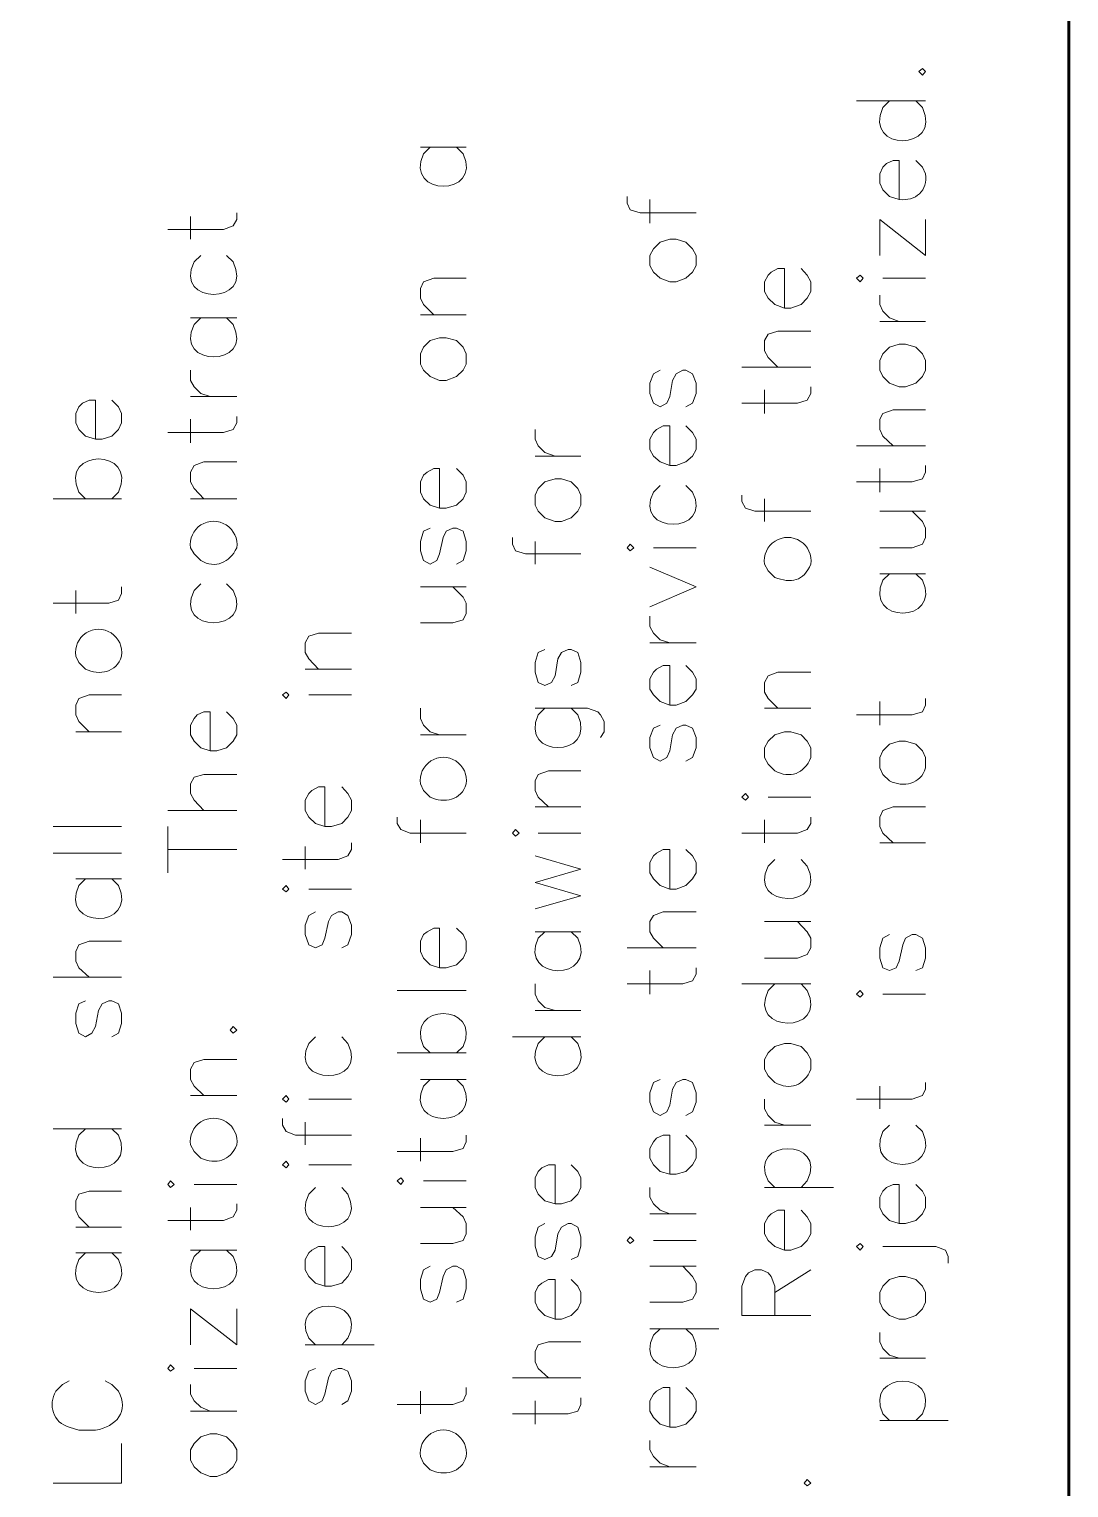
# Model space of a CAD drawing. Header units: inches. Extents: x 5 to 516, y -193 to 129.
# Drawn here: x 377.496 to 379.068, y -34.752 to -32.547 of the extents above; entities that cross this region are included whole.
import ezdxf

# ---------------------------------------------------------------- set-up
doc = ezdxf.new("R2010")
doc.units = ezdxf.units.IN
doc.header["$MEASUREMENT"] = 0
doc.layers.add('PDF5_Geometry', color=7, linetype='Continuous')

msp = doc.modelspace()

# ---------------------------------------------------------------- linework, layer by layer
at = {"layer": 'PDF5_Geometry', "lineweight": 60}
msp.add_lwpolyline([(379.067698, -46.9256782), (379.067698, -16.9256758), (334.0676944, -16.9256758), (334.0676944, -46.9256782)], dxfattribs=at)
at = {"layer": 'PDF5_Geometry', "lineweight": 15}
for points in [[(378.8410312, -32.6112318), (378.8465868, -32.6167874), (378.8510312, -32.6112318), (378.8465868, -32.6067874)], [(378.8110313, -32.8045652), (378.8110313, -32.7456763), (378.8021424, -32.7456763), (378.7921424, -32.7501208), (378.7865869, -32.7556763), (378.7821424, -32.7656763), (378.7821424, -32.7801208), (378.7865869, -32.7901208), (378.7965869, -32.8001208)], [(378.4343647, -32.9045646), (378.4399202, -32.9145646), (378.4499202, -32.9234534), (378.4643647, -32.929009), (378.4743647, -32.929009), (378.4888091, -32.9234534), (378.4988091, -32.9145646), (378.5043647, -32.9045646), (378.5043647, -32.889009), (378.4988091, -32.879009), (378.4888091, -32.869009), (378.4743647, -32.8645645), (378.4643647, -32.8645645), (378.4499202, -32.869009), (378.4399202, -32.879009), (378.4343647, -32.889009)], [(378.7521423, -32.9290091), (378.7565867, -32.9234536), (378.7521423, -32.9190091), (378.7465867, -32.9234536)], [(378.087698, -33.0534542), (378.0921424, -33.0623431), (378.1021424, -33.0723431), (378.1165869, -33.0778986), (378.1265869, -33.0778986), (378.1421424, -33.0723431), (378.1521424, -33.0623431), (378.1565869, -33.0534542), (378.1565869, -33.0378986), (378.1521424, -33.0278986), (378.1421424, -33.0178986), (378.1265869, -33.0134542), (378.1165869, -33.0134542), (378.1021424, -33.0178986), (378.0921424, -33.0278986), (378.087698, -33.0378986)], [(378.7821425, -33.0623427), (378.7865869, -33.0723427), (378.7965869, -33.0823427), (378.8110314, -33.0878983), (378.8210314, -33.0878983), (378.8365869, -33.0823427), (378.8465869, -33.0723427), (378.8510314, -33.0623427), (378.8510314, -33.0478983), (378.8465869, -33.0378983), (378.8365869, -33.0278983), (378.8210314, -33.0234538), (378.8110314, -33.0234538), (378.7965869, -33.0278983), (378.7865869, -33.0378983), (378.7821425, -33.0478983)], [(378.2610313, -33.2667868), (378.2654758, -33.2756756), (378.2754758, -33.2856756), (378.2910313, -33.2912312), (378.3010313, -33.2912312), (378.3154758, -33.2856756), (378.3254758, -33.2756756), (378.3299202, -33.2667868), (378.3299202, -33.2512312), (378.3254758, -33.2412312), (378.3154758, -33.2312312), (378.3010313, -33.2267868), (378.2910313, -33.2267868), (378.2754758, -33.2312312), (378.2654758, -33.2412312), (378.2610313, -33.2512312)], [(378.4043645, -33.3356762), (378.4099201, -33.3312318), (378.4043645, -33.3256762), (378.3999201, -33.3312318)], [(377.8843644, -33.5590095), (377.8888089, -33.553454), (377.8843644, -33.5490095), (377.8788089, -33.553454)], [(378.5788089, -33.7123423), (378.5832534, -33.7078979), (378.5788089, -33.7023423), (378.5732534, -33.7078979)], [(378.2310311, -33.7667868), (378.2365867, -33.7623424), (378.2310311, -33.7567868), (378.2265867, -33.7623424)], [(377.8843644, -33.8512312), (377.8888089, -33.8467868), (377.8843644, -33.8412312), (377.8788089, -33.8467868)], [(378.7521423, -34.0101204), (378.7565867, -34.005676), (378.7521423, -34.0001204), (378.7465867, -34.005676)], [(377.79992, -34.0601207), (377.8043645, -34.0645651), (377.80992, -34.0601207), (377.8043645, -34.0545651)], [(377.8843644, -34.1690096), (377.8888089, -34.1645652), (377.8843644, -34.1590096), (377.8788089, -34.1645652)], [(377.8843644, -34.2678979), (377.8888089, -34.2634535), (377.8843644, -34.2578979), (377.8788089, -34.2634535)], [(377.70992, -34.2978989), (377.7154756, -34.2934545), (377.70992, -34.2878989), (377.7054756, -34.2934545)], [(378.0576978, -34.2934536), (378.0621422, -34.287898), (378.0576978, -34.2834536), (378.0521422, -34.287898)], [(378.4043645, -34.3823422), (378.4099201, -34.3778978), (378.4043645, -34.3723422), (378.3999201, -34.3778978)], [(378.7521423, -34.3923429), (378.7565867, -34.3867874), (378.7521423, -34.3823429), (378.7465867, -34.3867874)], [(378.7821425, -34.471232), (378.7865869, -34.481232), (378.7965869, -34.491232), (378.8110314, -34.4967876), (378.8210314, -34.4967876), (378.8365869, -34.491232), (378.8465869, -34.481232), (378.8510314, -34.471232), (378.8510314, -34.4567876), (378.8465869, -34.4467876), (378.8365869, -34.4367876), (378.8210314, -34.4323431), (378.8110314, -34.4323431), (378.7965869, -34.4367876), (378.7865869, -34.4467876), (378.7821425, -34.4567876)], [(377.70992, -34.5756767), (377.7154756, -34.5712323), (377.70992, -34.5656767), (377.7054756, -34.5712323)], [(377.7399202, -34.7101203), (377.7454757, -34.7201203), (377.7554757, -34.7290091), (377.7699202, -34.7345647), (377.7799202, -34.7345647), (377.7943646, -34.7290091), (377.8043646, -34.7201203), (377.8099202, -34.7101203), (377.8099202, -34.6945647), (377.8043646, -34.6845647), (377.7943646, -34.6745647), (377.7799202, -34.6701202), (377.7699202, -34.6701202), (377.7554757, -34.6745647), (377.7454757, -34.6845647), (377.7399202, -34.6945647)], [(378.6676979, -34.7445656), (378.6721423, -34.74901), (378.6776979, -34.7445656), (378.6721423, -34.73901)]]:
    msp.add_lwpolyline(points, close=True, dxfattribs=at)
for points in [[(378.746587, -32.6556756), (378.8510314, -32.6556756)], [(378.7965869, -32.6556756), (378.7865869, -32.6656756)], [(378.8465869, -32.6656756), (378.8365869, -32.6556756)], [(378.087698, -32.7256761), (378.1565869, -32.7256761)], [(378.1021424, -32.7256761), (378.0921424, -32.7356761)], [(378.1521424, -32.7356761), (378.1421424, -32.7256761)], [(378.8510313, -32.7656763), (378.8465869, -32.7556763), (378.8365869, -32.7456763)], [(378.3999202, -32.800121), (378.3999202, -32.810121), (378.4043647, -32.820121), (378.4199202, -32.8245654), (378.5043647, -32.8245654)], [(378.4343647, -32.8401205), (378.4343647, -32.8045649)], [(377.7054757, -32.8501201), (377.7899202, -32.8501201), (377.8043646, -32.8445645), (377.8099202, -32.8345645), (377.8099202, -32.8245645)], [(377.7399202, -32.864565), (377.7399202, -32.8301206)], [(378.8510314, -32.8345652), (378.8510314, -32.8890096), (378.7821425, -32.8345652), (378.7821425, -32.8890096)], [(377.7554757, -32.8890096), (377.7454757, -32.8990096)], [(377.8043646, -32.8990096), (377.7943646, -32.8890096)], [(378.637698, -32.9690098), (378.637698, -32.9090098), (378.627698, -32.9090098), (378.617698, -32.9145653), (378.6132535, -32.9190098), (378.607698, -32.9290098), (378.607698, -32.9434542), (378.6132535, -32.9534542), (378.6232535, -32.9634542), (378.637698, -32.9690098), (378.647698, -32.9690098), (378.6632535, -32.9634542), (378.6721424, -32.9534542), (378.677698, -32.9434542), (378.677698, -32.9290098), (378.6721424, -32.9190098), (378.6632535, -32.9090098)], [(378.107698, -32.9790094), (378.0921425, -32.9634538), (378.087698, -32.9534538), (378.087698, -32.9390094), (378.0921425, -32.9290094), (378.107698, -32.9234538), (378.1565869, -32.9234538)], [(378.7865867, -32.9234538), (378.8510312, -32.9234538)], [(378.8110313, -32.989009), (378.7965869, -32.9834534), (378.7865869, -32.9734534), (378.7821424, -32.9634534), (378.7821424, -32.949009)], [(378.087698, -32.9790094), (378.1565869, -32.9790094)], [(377.7399202, -32.9834536), (377.8099202, -32.9834536)], [(377.7554757, -32.9834536), (377.7454757, -32.9934536)], [(377.8043646, -32.9934536), (377.7943646, -32.9834536)], [(378.6276978, -33.0578984), (378.6132534, -33.043454), (378.6076978, -33.033454), (378.6076978, -33.0178984), (378.6132534, -33.0078984), (378.6276978, -33.003454), (378.6776978, -33.003454)], [(378.7821425, -32.989009), (378.8510314, -32.989009)], [(377.7699201, -33.1023422), (377.7554757, -33.0978978), (377.7454757, -33.0878978), (377.7399201, -33.0778978), (377.7399201, -33.0623422)], [(378.4499202, -33.0623427), (378.4399202, -33.0678983), (378.4343646, -33.0823427), (378.4343646, -33.0978983), (378.4399202, -33.1123427), (378.4499202, -33.1178983), (378.4599202, -33.1123427), (378.4643646, -33.1023427), (378.4688091, -33.0778983), (378.4743646, -33.0678983), (378.4843646, -33.0623427), (378.4888091, -33.0623427), (378.4988091, -33.0678983), (378.5043646, -33.0823427), (378.5043646, -33.0978983), (378.4988091, -33.1123427), (378.4888091, -33.1178983)], [(378.5732536, -33.0578984), (378.677698, -33.0578984)], [(378.5732536, -33.1123429), (378.657698, -33.1123429), (378.6721425, -33.1078985), (378.677698, -33.0978985), (378.677698, -33.0878985)], [(377.5965867, -33.1667874), (377.5965867, -33.1078985), (377.5865867, -33.1078985), (377.5765867, -33.112343), (377.5710312, -33.1178985), (377.5665867, -33.1278985), (377.5665867, -33.142343), (377.5710312, -33.152343), (377.5810312, -33.162343), (377.5965867, -33.1667874), (377.6065867, -33.1667874), (377.6210312, -33.162343), (377.6310312, -33.152343), (377.6354756, -33.142343), (377.6354756, -33.1278985), (377.6310312, -33.1178985), (377.6210312, -33.1078985)], [(377.7399202, -33.1023422), (377.8099202, -33.1023422)], [(378.6076981, -33.1278979), (378.6076981, -33.0923423)], [(377.7054757, -33.1567867), (377.7899202, -33.1567867), (377.8043646, -33.1523423), (377.8099202, -33.1423423), (377.8099202, -33.1323423)], [(378.8021425, -33.176787), (378.786587, -33.1623426), (378.7821425, -33.1523426), (378.7821425, -33.136787), (378.786587, -33.1278981), (378.8021425, -33.1223426), (378.8510314, -33.1223426)], [(377.7399202, -33.1723428), (377.7399202, -33.1367872)], [(378.2910312, -33.1923431), (378.2754757, -33.1867875), (378.2654757, -33.1767875), (378.2610312, -33.1667875), (378.2610312, -33.1523431)], [(378.4643646, -33.2067869), (378.4643646, -33.1467869), (378.4543646, -33.1467869), (378.4443646, -33.1523425), (378.4399202, -33.1567869), (378.4343646, -33.1667869), (378.4343646, -33.1823425), (378.4399202, -33.1923425), (378.4499202, -33.2012314), (378.4643646, -33.2067869), (378.4743646, -33.2067869), (378.4888091, -33.2012314), (378.4988091, -33.1923425), (378.5043646, -33.1823425), (378.5043646, -33.1667869), (378.4988091, -33.1567869), (378.4888091, -33.1467869)], [(378.746587, -33.176787), (378.8510314, -33.176787)], [(377.7599202, -33.2567872), (377.7454758, -33.2412316), (377.7399202, -33.2312316), (377.7399202, -33.2167872), (377.7454758, -33.2067872), (377.7599202, -33.2012316), (377.8099202, -33.2012316)], [(378.2610313, -33.1923431), (378.3299202, -33.1923431)], [(378.1165868, -33.271231), (378.1165868, -33.211231), (378.1076979, -33.211231), (378.0976979, -33.2167866), (378.0921424, -33.221231), (378.0876979, -33.231231), (378.0876979, -33.2467866), (378.0921424, -33.2567866), (378.1021424, -33.2667866), (378.1165868, -33.271231), (378.1265868, -33.271231), (378.1421424, -33.2667866), (378.1521424, -33.2567866), (378.1565868, -33.2467866), (378.1565868, -33.231231), (378.1521424, -33.221231), (378.1421424, -33.211231)], [(378.746587, -33.2312315), (378.8310314, -33.2312315), (378.846587, -33.2267871), (378.8510314, -33.2167871), (378.8510314, -33.2067871)], [(378.7821425, -33.2467876), (378.7821425, -33.211232)], [(378.4499202, -33.2367868), (378.4399202, -33.2467868)], [(378.4988091, -33.2467868), (378.4888091, -33.2367868)], [(377.5321424, -33.2567872), (377.6354757, -33.2567872)], [(377.5810313, -33.2567872), (377.5710313, -33.2467872)], [(377.6310313, -33.2467872), (377.6210313, -33.2567872)], [(377.7399202, -33.2567872), (377.8099202, -33.2567872)], [(378.5732536, -33.2512318), (378.5732536, -33.2612318), (378.5788091, -33.2712318), (378.5932536, -33.2756763), (378.677698, -33.2756763)], [(378.6076981, -33.2912313), (378.6076981, -33.2567869)], [(378.7821425, -33.331232), (378.8310314, -33.331232), (378.8465869, -33.3256764), (378.8510314, -33.3156764), (378.8510314, -33.301232), (378.8465869, -33.291232), (378.8310314, -33.2756764)], [(378.7821425, -33.2756764), (378.8510314, -33.2756764)], [(378.1021424, -33.3012309), (378.0921424, -33.3056754), (378.087698, -33.3212309), (378.087698, -33.3356754), (378.0921424, -33.3501198), (378.1021424, -33.3556754), (378.1121424, -33.3501198), (378.1165868, -33.3401198), (378.1221424, -33.3156754), (378.1265868, -33.3056754), (378.1365868, -33.3012309), (378.1421424, -33.3012309), (378.1521424, -33.3056754), (378.1565868, -33.3212309), (378.1565868, -33.3356754), (378.1521424, -33.3501198), (378.1421424, -33.3556754)], [(378.2265869, -33.3156759), (378.2265869, -33.3256759), (378.2310313, -33.3356759), (378.2465869, -33.3401204), (378.3299202, -33.3401204)], [(378.2610313, -33.3556766), (378.2610313, -33.3212321)], [(378.43992, -33.331232), (378.5043645, -33.331232)], [(378.4343647, -33.4201206), (378.5043647, -33.3901206), (378.4343647, -33.3601206)], [(378.7821425, -33.3701204), (378.8510314, -33.3701204)], [(378.7965869, -33.3701204), (378.7865869, -33.3801204)], [(378.8465869, -33.3801204), (378.8365869, -33.3701204)], [(377.5321424, -33.4145653), (377.6165868, -33.4145653), (377.6310313, -33.4101209), (377.6354757, -33.4001209), (377.6354757, -33.3901209)], [(377.5665868, -33.4301202), (377.5665868, -33.3956758)], [(377.7554757, -33.3856765), (377.7454757, -33.3956765)], [(377.8043646, -33.3956765), (377.7943646, -33.3856765)], [(378.087698, -33.3901207), (378.1565869, -33.3901207)], [(378.087698, -33.4445652), (378.1365869, -33.4445652), (378.1521424, -33.4401208), (378.1565869, -33.4301208), (378.1565869, -33.4145652), (378.1521424, -33.4056763), (378.1365869, -33.3901208)], [(378.4643646, -33.4745651), (378.4499202, -33.4701207), (378.4399202, -33.4601207), (378.4343646, -33.4501207), (378.4343646, -33.4345651)], [(377.9332533, -33.5145646), (377.9188089, -33.4990091), (377.9132533, -33.4890091), (377.9132533, -33.4745646), (377.9188089, -33.4645646), (377.9332533, -33.4601202), (377.9832533, -33.4601202)], [(378.2754758, -33.4845647), (378.2654758, -33.4890092), (378.2610313, -33.5045647), (378.2610313, -33.5190092), (378.2654758, -33.5345647), (378.2754758, -33.5390092), (378.2854758, -33.5345647), (378.2910313, -33.5245647), (378.2954758, -33.4990092), (378.3010313, -33.4890092), (378.3110313, -33.4845647), (378.3154758, -33.4845647), (378.3254758, -33.4890092), (378.3299202, -33.5045647), (378.3299202, -33.5190092), (378.3254758, -33.5345647), (378.3154758, -33.5390092)], [(378.4343647, -33.4745651), (378.5043647, -33.4745651)], [(378.4643646, -33.5690091), (378.4643646, -33.5090091), (378.4543646, -33.5090091), (378.4443646, -33.5145647), (378.4399202, -33.5190091), (378.4343646, -33.5290091), (378.4343646, -33.5445647), (378.4399202, -33.5534536), (378.4499202, -33.5634536), (378.4643646, -33.5690091), (378.4743646, -33.5690091), (378.4888091, -33.5634536), (378.4988091, -33.5534536), (378.5043646, -33.5445647), (378.5043646, -33.5290091), (378.4988091, -33.5190091), (378.4888091, -33.5090091)], [(377.9132536, -33.5145646), (377.9832536, -33.5145646)], [(378.6276978, -33.5734534), (378.6132534, -33.559009), (378.6076978, -33.549009), (378.6076978, -33.5345645), (378.6132534, -33.5245645), (378.6276978, -33.519009), (378.6776978, -33.519009)], [(377.5865869, -33.6090098), (377.5710313, -33.5934542), (377.5665869, -33.5834542), (377.5665869, -33.5690098), (377.5710313, -33.5590098), (377.5865869, -33.5534542), (377.6354758, -33.5534542)], [(377.9188089, -33.5534542), (377.9832533, -33.5534542)], [(378.1165868, -33.613454), (378.1021424, -33.6090096), (378.0921424, -33.5990096), (378.0876979, -33.5890096), (378.0876979, -33.573454)], [(378.2610313, -33.5734534), (378.3399202, -33.5734534), (378.3554758, -33.579009), (378.3599202, -33.5834534), (378.3654758, -33.5934534), (378.3654758, -33.609009), (378.3599202, -33.6178979)], [(378.2754758, -33.5734534), (378.2654758, -33.5834534)], [(378.3254758, -33.5834534), (378.3154758, -33.5734534)], [(378.6076981, -33.5734534), (378.6776981, -33.5734534)], [(378.746587, -33.5834541), (378.8310314, -33.5834541), (378.846587, -33.5790097), (378.8510314, -33.5690097), (378.8510314, -33.5590097)], [(378.7821425, -33.5990091), (378.7821425, -33.5634535)], [(377.7699201, -33.6378986), (377.7699201, -33.5790097), (377.7599201, -33.5790097), (377.7499201, -33.5834542), (377.7454757, -33.5890097), (377.7399201, -33.5990097), (377.7399201, -33.6134542), (377.7454757, -33.6234542), (377.7554757, -33.6334542), (377.7699201, -33.6378986), (377.7799201, -33.6378986), (377.7943646, -33.6334542), (377.8043646, -33.6234542), (377.8099201, -33.6134542), (377.8099201, -33.5990097), (377.8043646, -33.5890097), (377.7943646, -33.5790097)], [(377.5665868, -33.6090098), (377.6354757, -33.6090098)], [(378.087698, -33.613454), (378.1565869, -33.613454)], [(378.4499202, -33.5990091), (378.4399202, -33.6034535), (378.4343646, -33.6178979), (378.4343646, -33.6334535), (378.4399202, -33.6478979), (378.4499202, -33.6534535), (378.4599202, -33.6478979), (378.4643646, -33.6378979), (378.4688091, -33.6134535), (378.4743646, -33.6034535), (378.4843646, -33.5990091), (378.4888091, -33.5990091), (378.4988091, -33.6034535), (378.5043646, -33.6178979), (378.5043646, -33.6334535), (378.4988091, -33.6478979), (378.4888091, -33.6534535)], [(378.6776981, -33.6478982), (378.6776981, -33.6334538), (378.6721425, -33.6234538), (378.6632536, -33.6134538), (378.6476981, -33.6090093), (378.6376981, -33.6090093), (378.6232536, -33.6134538), (378.6132536, -33.6234538), (378.6076981, -33.6334538), (378.6076981, -33.6478982), (378.6132536, -33.6578982), (378.6232536, -33.6678982)], [(378.8510314, -33.6634543), (378.8510314, -33.6478987), (378.8465869, -33.6378987), (378.8365869, -33.6278987), (378.8210314, -33.6234543), (378.8110314, -33.6234543), (378.7965869, -33.6278987), (378.7865869, -33.6378987), (378.7821425, -33.6478987), (378.7821425, -33.6634543), (378.7865869, -33.6734543), (378.7965869, -33.6834543)], [(377.7599202, -33.7278984), (377.7454758, -33.7123428), (377.7399202, -33.7023428), (377.7399202, -33.6878984), (377.7454758, -33.6778984), (377.7599202, -33.6734539), (377.8099202, -33.6734539)], [(378.2810314, -33.722343), (378.2654758, -33.7078986), (378.2610314, -33.6978986), (378.2610314, -33.6834541), (378.2654758, -33.6734541), (378.2810314, -33.6678986), (378.3299203, -33.6678986)], [(377.9432535, -33.7523429), (377.9432535, -33.6923429), (377.9332535, -33.6923429), (377.9232535, -33.6978985), (377.918809, -33.7023429), (377.9132535, -33.7123429), (377.9132535, -33.7278985), (377.918809, -33.7378985), (377.928809, -33.7478985), (377.9432535, -33.7523429), (377.9532535, -33.7523429), (377.968809, -33.7478985), (377.9776979, -33.7378985), (377.9832535, -33.7278985), (377.9832535, -33.7123429), (377.9776979, -33.7023429), (377.968809, -33.6923429)], [(378.6132534, -33.707898), (378.6776978, -33.707898)], [(377.7054757, -33.7278984), (377.8099202, -33.7278984)], [(378.2610313, -33.722343), (378.3299202, -33.722343)], [(378.8021425, -33.7767875), (378.786587, -33.7623431), (378.7821425, -33.7523431), (378.7821425, -33.7378986), (378.786587, -33.7278986), (378.8021425, -33.7223431), (378.8510314, -33.7223431)], [(377.5321424, -33.7523429), (377.6354757, -33.7523429)], [(377.7054757, -33.8223424), (377.7054757, -33.7523424)], [(378.0521425, -33.737898), (378.0521425, -33.747898), (378.057698, -33.7567868), (378.0721425, -33.7623424), (378.1565869, -33.7623424)], [(378.087698, -33.7767875), (378.087698, -33.7423431)], [(378.5732536, -33.7623425), (378.657698, -33.7623425), (378.6721425, -33.756787), (378.677698, -33.7478981), (378.677698, -33.7378981)], [(378.6076981, -33.7767875), (378.6076981, -33.7423431)], [(378.2654756, -33.7623425), (378.32992, -33.7623425)], [(377.5321424, -33.7923424), (377.6354757, -33.7923424)], [(377.7054757, -33.7867871), (377.8099202, -33.7867871)], [(377.8788091, -33.8023432), (377.9632535, -33.8023432), (377.977698, -33.7967876), (377.9832535, -33.7867876), (377.9832535, -33.7767876)], [(377.9132536, -33.816787), (377.9132536, -33.7823426)], [(378.2610313, -33.8767869), (378.3299202, -33.8567869), (378.2610313, -33.8367868), (378.3299202, -33.8167868), (378.2610313, -33.7967868)], [(378.4643646, -33.8467869), (378.4643646, -33.7867869), (378.4543646, -33.7867869), (378.4443646, -33.7923425), (378.4399202, -33.7967869), (378.4343646, -33.8067869), (378.4343646, -33.8223425), (378.4399202, -33.8312314), (378.4499202, -33.8412314), (378.4643646, -33.8467869), (378.4743646, -33.8467869), (378.4888091, -33.8412314), (378.4988091, -33.8312314), (378.5043646, -33.8223425), (378.5043646, -33.8067869), (378.4988091, -33.7967869), (378.4888091, -33.7867869)], [(378.7821425, -33.7767875), (378.8510314, -33.7767875)], [(378.6232535, -33.8023432), (378.6132535, -33.8123432)], [(378.6721424, -33.8123432), (378.6632535, -33.8023432)], [(377.5665868, -33.831232), (377.6354757, -33.831232)], [(377.5810313, -33.831232), (377.5710313, -33.841232)], [(377.6310313, -33.841232), (377.6210313, -33.831232)], [(377.9188089, -33.8467869), (377.9832533, -33.8467869)], [(377.928809, -33.8812322), (377.918809, -33.8867878), (377.9132535, -33.9012322), (377.9132535, -33.9156767), (377.918809, -33.9312323), (377.928809, -33.9356767), (377.938809, -33.9312323), (377.9432535, -33.9212323), (377.948809, -33.8956767), (377.9532535, -33.8867878), (377.9632535, -33.8812322), (377.968809, -33.8812322), (377.9776979, -33.8867878), (377.9832535, -33.9012322), (377.9832535, -33.9156767), (377.9776979, -33.9312323), (377.968809, -33.9356767)], [(378.4543647, -33.9356756), (378.4399203, -33.9212312), (378.4343647, -33.9112312), (378.4343647, -33.8956756), (378.4399203, -33.8867867), (378.4543647, -33.8812312), (378.5043647, -33.8812312)], [(378.1165868, -33.9656755), (378.1165868, -33.9056755), (378.1076979, -33.9056755), (378.0976979, -33.9112311), (378.0921424, -33.9156755), (378.0876979, -33.9256755), (378.0876979, -33.9412311), (378.0921424, -33.9512311), (378.1021424, -33.9612311), (378.1165868, -33.9656755), (378.1265868, -33.9656755), (378.1421424, -33.9612311), (378.1521424, -33.9512311), (378.1565868, -33.9412311), (378.1565868, -33.9256755), (378.1521424, -33.9156755), (378.1421424, -33.9056755)], [(378.6076981, -33.9512317), (378.6576981, -33.9512317), (378.6721425, -33.9456761), (378.6776981, -33.9356761), (378.6776981, -33.9212317), (378.6721425, -33.9112317), (378.6576981, -33.8956761)], [(378.6076981, -33.8956761), (378.6776981, -33.8956761)], [(377.5865869, -33.9801205), (377.5710313, -33.9656761), (377.5665869, -33.9556761), (377.5665869, -33.9412316), (377.5710313, -33.9312316), (377.5865869, -33.9256761), (377.6354758, -33.9256761)], [(378.2610313, -33.9112322), (378.3299202, -33.9112322)], [(378.2754758, -33.9112322), (378.2654758, -33.9212322)], [(378.3254758, -33.9212322), (378.3154758, -33.9112322)], [(378.7965869, -33.9156764), (378.7865869, -33.921232), (378.7821425, -33.9356764), (378.7821425, -33.951232), (378.7865869, -33.9656764), (378.7965869, -33.9701209), (378.8065869, -33.9656764), (378.8110313, -33.9556764), (378.8165869, -33.931232), (378.8210313, -33.921232), (378.8310313, -33.9156764), (378.8365869, -33.9156764), (378.8465869, -33.921232), (378.8510313, -33.9356764), (378.8510313, -33.951232), (378.8465869, -33.9656764), (378.8365869, -33.9701209)], [(378.3999202, -33.9356756), (378.5043647, -33.9356756)], [(378.3999202, -33.9901201), (378.4843647, -33.9901201), (378.4988091, -33.9856757), (378.5043647, -33.9756757), (378.5043647, -33.9656757)], [(378.4343647, -34.0056762), (378.4343647, -33.9701206)], [(377.5321424, -33.9801205), (377.6354757, -33.9801205)], [(378.2910312, -34.0301207), (378.2754757, -34.0256763), (378.2654757, -34.0156763), (378.2610312, -34.0056763), (378.2610312, -33.9901207)], [(378.5732536, -33.9901201), (378.677698, -33.9901201)], [(378.6232535, -33.9901201), (378.6132535, -34.0001201)], [(378.6721424, -34.0001201), (378.6632535, -33.9901201)], [(377.5810313, -34.0156758), (377.5710313, -34.0201202), (377.5665868, -34.0345646), (377.5665868, -34.0501202), (377.5710313, -34.0645646), (377.5810313, -34.0701202), (377.5910313, -34.0645646), (377.5965868, -34.0545646), (377.6010313, -34.0301202), (377.6065868, -34.0201202), (377.6165868, -34.0156758), (377.6210313, -34.0156758), (377.6310313, -34.0201202), (377.6354757, -34.0345646), (377.6354757, -34.0501202), (377.6310313, -34.0645646), (377.6210313, -34.0701202)], [(378.0521425, -34.0001208), (378.1565869, -34.0001208)], [(378.7865867, -34.0056762), (378.8510312, -34.0056762)], [(378.2610313, -34.0301207), (378.3299202, -34.0301207)], [(377.928809, -34.0701202), (377.918809, -34.0801202)], [(377.9776979, -34.0801202), (377.968809, -34.0701202)], [(378.2265869, -34.0701202), (378.3299202, -34.0701202)], [(378.2754758, -34.0701202), (378.2654758, -34.0801202)], [(378.3254758, -34.0801202), (378.3154758, -34.0701202)], [(378.6776981, -34.1190094), (378.6776981, -34.104565), (378.6721425, -34.094565), (378.6632536, -34.084565), (378.6476981, -34.0801205), (378.6376981, -34.0801205), (378.6232536, -34.084565), (378.6132536, -34.094565), (378.6076981, -34.104565), (378.6076981, -34.1190094), (378.6132536, -34.1290094), (378.6232536, -34.1390094)], [(377.7599202, -34.15901), (377.7454758, -34.1445656), (377.7399202, -34.1345656), (377.7399202, -34.11901), (377.7454758, -34.10901), (377.7599202, -34.1045656), (377.8099202, -34.1045656)], [(378.0521425, -34.0945648), (378.1565869, -34.0945648)], [(378.1021424, -34.0945648), (378.0921424, -34.0845648)], [(378.1521424, -34.0845648), (378.1421424, -34.0945648)], [(378.087698, -34.1345643), (378.1565869, -34.1345643)], [(378.1021424, -34.1345643), (378.0921424, -34.1445643)], [(378.1521424, -34.1445643), (378.1421424, -34.1345643)], [(378.4499202, -34.1345643), (378.4399202, -34.1390088), (378.4343646, -34.1545643), (378.4343646, -34.1690088), (378.4399202, -34.1834532), (378.4499202, -34.1890088), (378.4599202, -34.1834532), (378.4643646, -34.1734532), (378.4688091, -34.1490088), (378.4743646, -34.1390088), (378.4843646, -34.1345643), (378.4888091, -34.1345643), (378.4988091, -34.1390088), (378.5043646, -34.1545643), (378.5043646, -34.1690088), (378.4988091, -34.1834532), (378.4888091, -34.1890088)], [(378.746587, -34.1645654), (378.8310314, -34.1645654), (378.846587, -34.1590098), (378.8510314, -34.1490098), (378.8510314, -34.1390098)], [(378.7821425, -34.1790092), (378.7821425, -34.1445648)], [(377.7399202, -34.15901), (377.8099202, -34.15901)], [(377.9188089, -34.1645654), (377.9832533, -34.1645654)], [(378.637698, -34.2034538), (378.6232535, -34.1990094), (378.6132535, -34.1890094), (378.607698, -34.1790094), (378.607698, -34.1645649)], [(377.8788091, -34.1934542), (377.8788091, -34.2034542), (377.8843646, -34.2134542), (377.8988091, -34.2190098), (377.9832535, -34.2190098)], [(377.5321424, -34.2090091), (377.6354757, -34.2090091)], [(377.5810313, -34.2090091), (377.5710313, -34.2190091)], [(377.6310313, -34.2190091), (377.6210313, -34.2090091)], [(377.9132536, -34.2334537), (377.9132536, -34.1990093)], [(378.6076981, -34.2034538), (378.6776981, -34.2034538)], [(378.7965869, -34.2034538), (378.7865869, -34.2134538)], [(378.8465869, -34.2134538), (378.8365869, -34.2034538)], [(378.0521425, -34.2434533), (378.1365869, -34.2434533), (378.1521425, -34.2390089), (378.1565869, -34.2290089), (378.1565869, -34.2190089)], [(378.087698, -34.2578983), (378.087698, -34.2234539)], [(378.4643646, -34.2778986), (378.4643646, -34.2190097), (378.4543646, -34.2190097), (378.4443646, -34.2234542), (378.4399202, -34.2290097), (378.4343646, -34.2390097), (378.4343646, -34.2534542), (378.4399202, -34.2634542), (378.4499202, -34.2734542), (378.4643646, -34.2778986), (378.4743646, -34.2778986), (378.4888091, -34.2734542), (378.4988091, -34.2634542), (378.5043646, -34.2534542), (378.5043646, -34.2390097), (378.4988091, -34.2290097), (378.4888091, -34.2190097)], [(377.9188089, -34.2634536), (377.9832533, -34.2634536)], [(378.2910312, -34.3223424), (378.2910312, -34.2634535), (378.2810312, -34.2634535), (378.2710312, -34.2678979), (378.2654757, -34.2734535), (378.2610312, -34.2834535), (378.2610312, -34.297898), (378.2654757, -34.307898), (378.2754757, -34.317898), (378.2910312, -34.3223424), (378.3010312, -34.3223424), (378.3154757, -34.317898), (378.3254757, -34.307898), (378.3299201, -34.297898), (378.3299201, -34.2834535), (378.3254757, -34.2734535), (378.3154757, -34.2634535)], [(377.5865869, -34.3578988), (377.5710313, -34.3423432), (377.5665869, -34.3323432), (377.5665869, -34.3178988), (377.5710313, -34.3078988), (377.5865869, -34.3034543), (377.6354758, -34.3034543)], [(377.7454755, -34.2934536), (377.80992, -34.2934536)], [(377.928809, -34.2978989), (377.918809, -34.3078989)], [(377.9776979, -34.3078989), (377.968809, -34.2978989)], [(378.0921422, -34.2878982), (378.1565867, -34.2878982)], [(378.4643646, -34.3378985), (378.4499202, -34.3323429), (378.4399202, -34.3223429), (378.4343646, -34.3123429), (378.4343646, -34.2978984)], [(378.6076981, -34.2978989), (378.7121425, -34.2978989)], [(378.6232535, -34.2978989), (378.6132535, -34.2878989)], [(378.6721424, -34.2878989), (378.6632535, -34.2978989)], [(378.8110313, -34.3523423), (378.8110313, -34.2934534), (378.8021424, -34.2934534), (378.7921424, -34.2978979), (378.7865869, -34.3034534), (378.7821424, -34.3123423), (378.7821424, -34.3278979), (378.7865869, -34.3378979), (378.7965869, -34.3478979), (378.8110313, -34.3523423), (378.8210313, -34.3523423), (378.8365869, -34.3478979), (378.8465869, -34.3378979), (378.8510313, -34.3278979), (378.8510313, -34.3123423), (378.8465869, -34.3034534), (378.8365869, -34.2934534)], [(377.7054757, -34.347898), (377.7899202, -34.347898), (377.8043646, -34.3423425), (377.8099202, -34.3323425), (377.8099202, -34.3223425)], [(377.7399202, -34.362343), (377.7399202, -34.3278986)], [(378.087698, -34.3823422), (378.1365869, -34.3823422), (378.1521424, -34.3778978), (378.1565869, -34.3678978), (378.1565869, -34.3523422), (378.1521424, -34.3423422), (378.1365869, -34.3278978)], [(378.087698, -34.3278989), (378.1565869, -34.3278989)], [(378.4343647, -34.3378985), (378.5043647, -34.3378985)], [(378.637698, -34.3923429), (378.637698, -34.3323429), (378.627698, -34.3323429), (378.617698, -34.3378985), (378.6132535, -34.3423429), (378.607698, -34.3523429), (378.607698, -34.3678985), (378.6132535, -34.3778985), (378.6232535, -34.3867874), (378.637698, -34.3923429), (378.647698, -34.3923429), (378.6632535, -34.3867874), (378.6721424, -34.3778985), (378.677698, -34.3678985), (378.677698, -34.3523429), (378.6721424, -34.3423429), (378.6632535, -34.3323429)], [(377.5665868, -34.3578988), (377.6354757, -34.3578988)], [(378.2754758, -34.3523423), (378.2654758, -34.3578979), (378.2610313, -34.3723423), (378.2610313, -34.3867868), (378.2654758, -34.4023423), (378.2754758, -34.4067868), (378.2854758, -34.4023423), (378.2910313, -34.3923423), (378.2954758, -34.3678979), (378.3010313, -34.3578979), (378.3110313, -34.3523423), (378.3154758, -34.3523423), (378.3254758, -34.3578979), (378.3299202, -34.3723423), (378.3299202, -34.3867868), (378.3254758, -34.4023423), (378.3154758, -34.4067868)], [(377.7399202, -34.3923429), (377.8099202, -34.3923429)], [(377.7554757, -34.3923429), (377.7454757, -34.4023429)], [(377.8043646, -34.4023429), (377.7943646, -34.3923429)], [(377.9432535, -34.4467874), (377.9432535, -34.3867874), (377.9332535, -34.3867874), (377.9232535, -34.392343), (377.918809, -34.3967874), (377.9132535, -34.4067874), (377.9132535, -34.422343), (377.918809, -34.432343), (377.928809, -34.442343), (377.9432535, -34.4467874), (377.9532535, -34.4467874), (377.968809, -34.442343), (377.9776979, -34.432343), (377.9832535, -34.422343), (377.9832535, -34.4067874), (377.9776979, -34.3967874), (377.968809, -34.3867874)], [(378.43992, -34.377898), (378.5043645, -34.377898)], [(378.7865867, -34.3867876), (378.8665867, -34.3867876), (378.8810312, -34.3923432), (378.8854756, -34.4023432), (378.8854756, -34.4123432)], [(377.5665868, -34.3967872), (377.6354757, -34.3967872)], [(377.5810313, -34.3967872), (377.5710313, -34.4067872)], [(377.6310313, -34.4067872), (377.6210313, -34.3967872)], [(378.1021424, -34.4167875), (378.0921424, -34.4223431), (378.087698, -34.4367875), (378.087698, -34.451232), (378.0921424, -34.4667875), (378.1021424, -34.471232), (378.1121424, -34.4667875), (378.1165868, -34.4567875), (378.1221424, -34.4323431), (378.1265868, -34.4223431), (378.1365868, -34.4167875), (378.1421424, -34.4167875), (378.1521424, -34.4223431), (378.1565868, -34.4367875), (378.1565868, -34.451232), (378.1521424, -34.4667875), (378.1421424, -34.471232)], [(378.4343647, -34.4167875), (378.5043647, -34.4167875)], [(378.4343647, -34.471232), (378.4843647, -34.471232), (378.4988091, -34.4667876), (378.5043647, -34.4567876), (378.5043647, -34.4423431), (378.4988091, -34.4323431), (378.4843647, -34.4167876)], [(378.677698, -34.4912312), (378.5732536, -34.4912312), (378.5732536, -34.4467868), (378.5788091, -34.4323423), (378.5832536, -34.4267868), (378.5932536, -34.4223423), (378.6032536, -34.4223423), (378.6132536, -34.4267868), (378.617698, -34.4323423), (378.6232536, -34.4467868), (378.6232536, -34.4912312)], [(378.6232535, -34.456787), (378.677698, -34.4223426)], [(378.2910312, -34.4967877), (378.2910312, -34.4367877), (378.2810312, -34.4367877), (378.2710312, -34.4423432), (378.2654757, -34.4467877), (378.2610312, -34.4567877), (378.2610312, -34.4712321), (378.2654757, -34.4812321), (378.2754757, -34.4912321), (378.2910312, -34.4967877), (378.3010312, -34.4967877), (378.3154757, -34.4912321), (378.3254757, -34.4812321), (378.3299201, -34.4712321), (378.3299201, -34.4567877), (378.3254757, -34.4467877), (378.3154757, -34.4367877)], [(377.8099202, -34.4812317), (377.8099202, -34.5356761), (377.7399202, -34.4812317), (377.7399202, -34.5356761)], [(378.4343647, -34.5112315), (378.5388091, -34.5112315)], [(378.4499202, -34.5112315), (378.4399202, -34.5212315)], [(378.4988091, -34.5212315), (378.4888091, -34.5112315)], [(378.8110313, -34.5556764), (378.7965869, -34.551232), (378.7865869, -34.541232), (378.7821424, -34.531232), (378.7821424, -34.5167875)], [(377.9132536, -34.5356761), (378.017698, -34.5356761)], [(377.928809, -34.5356761), (377.918809, -34.5256761)], [(377.9776979, -34.5256761), (377.968809, -34.5356761)], [(378.2810314, -34.5856763), (378.2654758, -34.5712319), (378.2610314, -34.5612319), (378.2610314, -34.5456763), (378.2654758, -34.5356763), (378.2810314, -34.5312319), (378.3299203, -34.5312319)], [(378.7821425, -34.5556764), (378.8510314, -34.5556764)], [(377.5565867, -34.5901206), (377.5465867, -34.5956762), (377.5365867, -34.6056762)], [(377.6310311, -34.6056762), (377.6210311, -34.5956762), (377.6110311, -34.5901206)], [(377.7454755, -34.5712314), (377.80992, -34.5712314)], [(377.928809, -34.5712314), (377.918809, -34.5756758), (377.9132535, -34.5901202), (377.9132535, -34.6056758), (377.918809, -34.6201202), (377.928809, -34.6256758), (377.938809, -34.6201202), (377.9432535, -34.6101202), (377.948809, -34.5856758), (377.9532535, -34.5756758), (377.9632535, -34.5712314), (377.968809, -34.5712314), (377.9776979, -34.5756758), (377.9832535, -34.5901202), (377.9832535, -34.6056758), (377.9776979, -34.6201202), (377.968809, -34.6256758)], [(378.2265869, -34.5856763), (378.3299202, -34.5856763)], [(377.7699201, -34.6356766), (377.7554757, -34.630121), (377.7454757, -34.620121), (377.7399201, -34.610121), (377.7399201, -34.5956766)], [(378.0521425, -34.6256758), (378.1365869, -34.6256758), (378.1521425, -34.6201203), (378.1565869, -34.6101203), (378.1565869, -34.6001203)], [(378.087698, -34.6401208), (378.087698, -34.6056764)], [(378.4643646, -34.66012), (378.4643646, -34.60012), (378.4543646, -34.60012), (378.4443646, -34.6056756), (378.4399202, -34.61012), (378.4343646, -34.62012), (378.4343646, -34.6356756), (378.4399202, -34.6456756), (378.4499202, -34.6556756), (378.4643646, -34.66012), (378.4743646, -34.66012), (378.4888091, -34.6556756), (378.4988091, -34.6456756), (378.5043646, -34.6356756), (378.5043646, -34.62012), (378.4988091, -34.61012), (378.4888091, -34.60012)], [(378.2265869, -34.6401208), (378.3110313, -34.6401208), (378.3254758, -34.6356764), (378.3299202, -34.6256764), (378.3299202, -34.6156764)], [(378.2610313, -34.6556758), (378.2610313, -34.6201202)], [(377.7399202, -34.6356766), (377.8099202, -34.6356766)], [(378.7821425, -34.6501204), (378.8854758, -34.6501204)], [(378.7965869, -34.6501204), (378.7865869, -34.6401204)], [(378.8465869, -34.6401204), (378.8365869, -34.6501204)], [(377.5565867, -34.6601206), (377.5710311, -34.6645651), (377.5965867, -34.6645651)], [(377.5321424, -34.7445656), (377.6354757, -34.7445656), (377.6354757, -34.6845656)], [(378.4643646, -34.720121), (378.4499202, -34.7145654), (378.4399202, -34.7045654), (378.4343646, -34.6945654), (378.4343646, -34.680121)], [(378.4343647, -34.720121), (378.5043647, -34.720121)]]:
    msp.add_lwpolyline(points, dxfattribs=at)
for points in [[(377.8099202, -33.331232, 1.153009687), (377.7399202, -33.331232), (377.7454757, -33.3401209), (377.7554757, -33.3501209)], [(378.6776981, -33.3556766, 1.153009687), (378.6076981, -33.3556766), (378.6132536, -33.3656766), (378.6232536, -33.3756766)], [(377.6354757, -33.4945655, 1.174214095), (377.5665868, -33.4945655), (377.5710313, -33.5045655), (377.5810313, -33.5145655)], [(378.1565869, -33.6878977, 1.169547598), (378.087698, -33.6878977), (378.0921424, -33.6978977), (378.1021424, -33.7078977)], [(377.8099202, -34.2334537, 1.153009687), (377.7399202, -34.2334537), (377.7454757, -34.2434537), (377.7554757, -34.2534537)], [(378.1565869, -34.7045649, 1.169547598), (378.087698, -34.7045649), (378.0921424, -34.7145649), (378.1021424, -34.7245649)]]:
    msp.add_lwpolyline(points, format="xyb", dxfattribs=at)
for points in [[(378.7865869, -32.6656756), (378.7559017, -32.7324904), (378.8772721, -32.7323978), (378.8465869, -32.6656756)], [(378.0921424, -32.7356761), (378.0619757, -32.800991), (378.1822906, -32.8008799), (378.1521424, -32.7356761)], [(378.8110313, -32.8045652), (378.8361239, -32.8075467), (378.8554202, -32.7911949), (378.8510313, -32.7656763)], [(377.7454757, -32.8990096), (377.7128646, -32.9645282), (377.8369757, -32.9645282), (377.8043646, -32.8990096)], [(377.7454757, -32.9934536), (377.7128646, -33.0589722), (377.8369757, -33.0589722), (377.8043646, -32.9934536)], [(377.5710313, -33.2467872), (377.5403461, -33.1800649), (377.6617164, -33.1799538), (377.6310313, -33.2467872)], [(378.4399202, -33.2467868), (378.406735, -33.3115091), (378.5319943, -33.3115091), (378.4988091, -33.2467868)], [(377.7554757, -33.3501209), (377.7778091, -33.3633801), (377.7988276, -33.3533986), (377.8099202, -33.331232)], [(378.6232536, -33.3756766), (378.6472351, -33.3852136), (378.667124, -33.3817877), (378.6776981, -33.3556766)], [(377.7454757, -33.3956765), (377.7122905, -33.4603987), (377.8375498, -33.4603987), (377.8043646, -33.3956765)], [(378.7865869, -33.3801204), (378.7568647, -33.4463612), (378.8762906, -33.4461945), (378.8465869, -33.3801204)], [(377.5810313, -33.5145655), (377.6023831, -33.5241025), (377.6282905, -33.5201395), (377.6354757, -33.4945655)], [(378.2654758, -33.5834534), (378.235772, -33.6495275), (378.355198, -33.6496942), (378.3254758, -33.5834534)], [(378.6232536, -33.6678982), (378.6463092, -33.680713), (378.6676425, -33.6724353), (378.6776981, -33.6478982)], [(378.7965869, -33.6834543), (378.817198, -33.6932876), (378.8445129, -33.6885283), (378.8510314, -33.6634543)], [(378.1021424, -33.7078977), (378.1227535, -33.7177311), (378.1500684, -33.7129718), (378.1565869, -33.6878977)], [(378.6132535, -33.8123432), (378.5802906, -33.8768617), (378.7052721, -33.877658), (378.6721424, -33.8123432)], [(377.5710313, -33.841232), (377.5403461, -33.9079542), (377.6617164, -33.9080654), (377.6310313, -33.841232)], [(378.2654758, -33.9212322), (378.2353276, -33.9864359), (378.3556424, -33.986547), (378.3254758, -33.9212322)], [(378.6132535, -34.0001201), (378.5809202, -34.065546), (378.7046054, -34.0664534), (378.6721424, -34.0001201)], [(378.0921424, -34.0845648), (378.0628091, -34.0182685), (378.1814572, -34.0184352), (378.1521424, -34.0845648)], [(377.918809, -34.0801202), (377.8858461, -34.1446388), (378.0108276, -34.1454351), (377.9776979, -34.0801202)], [(378.2654758, -34.0801202), (378.2353276, -34.145324), (378.3556424, -34.1454351), (378.3254758, -34.0801202)], [(378.6232536, -34.1390094), (378.6463092, -34.1518242), (378.6676425, -34.1435464), (378.6776981, -34.1190094)], [(378.0921424, -34.1445643), (378.0619757, -34.2098792), (378.1822906, -34.209768), (378.1521424, -34.1445643)], [(378.7865869, -34.2134538), (378.7568647, -34.2796946), (378.8762906, -34.2795279), (378.8465869, -34.2134538)], [(377.5710313, -34.2190091), (377.5408831, -34.2842129), (377.6611979, -34.284324), (377.6310313, -34.2190091)], [(377.7554757, -34.2534537), (377.7783276, -34.2635834), (377.7999387, -34.2580648), (377.8099202, -34.2334537)], [(378.6132535, -34.2878989), (378.5802906, -34.2233804), (378.7052721, -34.2225841), (378.6721424, -34.2878989)], [(377.918809, -34.3078989), (377.8865683, -34.3733249), (378.0101239, -34.3740656), (377.9776979, -34.3078989)], [(377.5710313, -34.4067872), (377.5404016, -34.4728983), (377.6616794, -34.4730465), (377.6310313, -34.4067872)], [(377.7454757, -34.4023429), (377.7122905, -34.4670652), (377.8375498, -34.4670652), (377.8043646, -34.4023429)], [(377.918809, -34.5256761), (377.8852164, -34.4612872), (378.0114942, -34.4606576), (377.9776979, -34.5256761)], [(378.4399202, -34.5212315), (378.4072905, -34.5867501), (378.5314202, -34.5867501), (378.4988091, -34.5212315)], [(378.7865869, -34.6401204), (378.7572536, -34.5738241), (378.8759017, -34.5739908), (378.8465869, -34.6401204)], [(377.5365867, -34.6056762), (377.5237719, -34.6260095), (377.53292, -34.6537688), (377.5565867, -34.6601206)], [(377.5965867, -34.6645651), (377.627883, -34.6593984), (377.6473645, -34.6361391), (377.6310311, -34.6056762)], [(378.1021424, -34.7245649), (378.1227535, -34.7343983), (378.1500684, -34.729639), (378.1565869, -34.7045649)]]:
    msp.add_open_spline(points, degree=3, dxfattribs=at)

doc.saveas('drawing.dxf')
